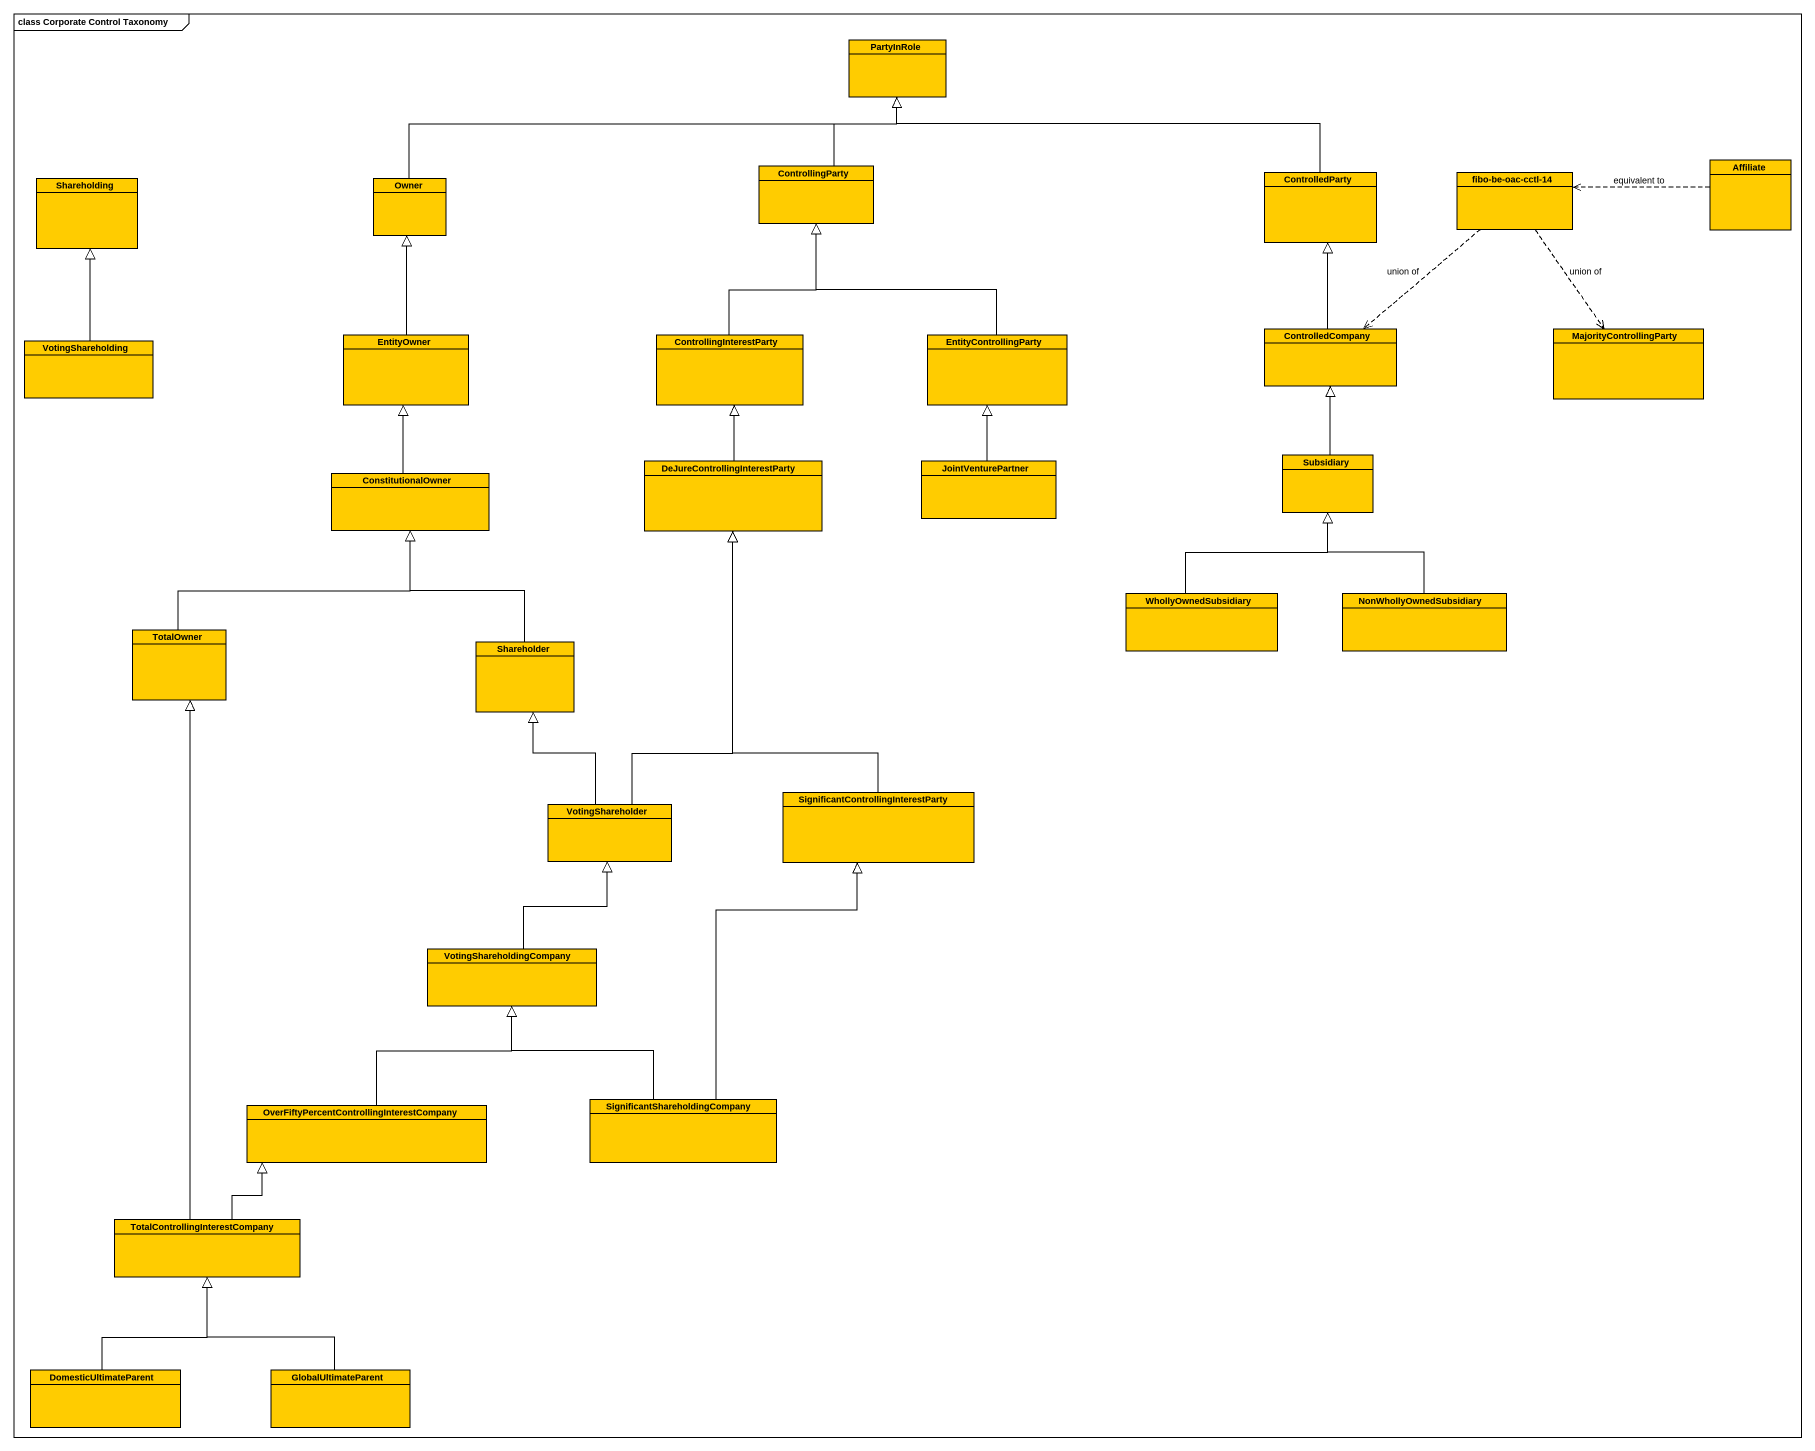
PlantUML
@startuml
mainframe class Corporate Control Taxonomy
hide circle
hide empty members
class PartyInRole #FFCC00
class Shareholding #FFCC00
class Owner #FFCC00
class ControllingParty #FFCC00
class ControlledParty #FFCC00
class "fibo-be-oac-cctl-14" as fibo_be_oac_cctl_14 #FFCC00
class Affiliate #FFCC00
class VotingShareholding #FFCC00
class EntityOwner #FFCC00
class ControllingInterestParty #FFCC00
class EntityControllingParty #FFCC00
class ControlledCompany #FFCC00
class MajorityControllingParty #FFCC00
class "DeJureControllingInterestParty" as DeJureControllingInterestPar #FFCC00
class JointVenturePartner #FFCC00
class Subsidiary #FFCC00
class ConstitutionalOwner #FFCC00
class WhollyOwnedSubsidiary #FFCC00
class NonWhollyOwnedSubsidiary #FFCC00
class TotalOwner #FFCC00
class Shareholder #FFCC00
class VotingShareholder #FFCC00
class "SignificantControllingInterestParty" as SignificantControllingIntere #FFCC00
class VotingShareholdingCompany #FFCC00
class "OverFiftyPercentControllingInterestCompany" as OverFiftyPercentControllingI #FFCC00
class "SignificantShareholdingCompany" as SignificantShareholdingCompa #FFCC00
class "TotalControllingInterestCompany" as TotalControllingInterestComp #FFCC00
class DomesticUltimateParent #FFCC00
class GlobalUltimateParent #FFCC00
Owner -right-|> PartyInRole
ControllingParty -up-|> PartyInRole
ControlledParty -left-|> PartyInRole
fibo_be_oac_cctl_14 ..> ControlledCompany : union of
fibo_be_oac_cctl_14 ..> MajorityControllingParty : union of
Affiliate .left.> fibo_be_oac_cctl_14 : equivalent to
VotingShareholding -up-|> Shareholding
EntityOwner -up-|> Owner
ControllingInterestParty -up-|> ControllingParty
EntityControllingParty -up-|> ControllingParty
ControlledCompany -up-|> ControlledParty
DeJureControllingInterestPar -up-|> ControllingInterestParty
JointVenturePartner -up-|> EntityControllingParty
Subsidiary -up-|> ControlledCompany
ConstitutionalOwner -up-|> EntityOwner
WhollyOwnedSubsidiary -up-|> Subsidiary
NonWhollyOwnedSubsidiary -up-|> Subsidiary
TotalOwner -up-|> ConstitutionalOwner
Shareholder -up-|> ConstitutionalOwner
VotingShareholder -up-|> DeJureControllingInterestPar
VotingShareholder -up-|> Shareholder
SignificantControllingIntere -up-|> DeJureControllingInterestPar
VotingShareholdingCompany -up-|> VotingShareholder
OverFiftyPercentControllingI -up-|> VotingShareholdingCompany
SignificantShareholdingCompa -up-|> SignificantControllingIntere
SignificantShareholdingCompa -up-|> VotingShareholdingCompany
TotalControllingInterestComp -up-|> TotalOwner
TotalControllingInterestComp -up-|> OverFiftyPercentControllingI
DomesticUltimateParent -up-|> TotalControllingInterestComp
GlobalUltimateParent -up-|> TotalControllingInterestComp
@enduml
